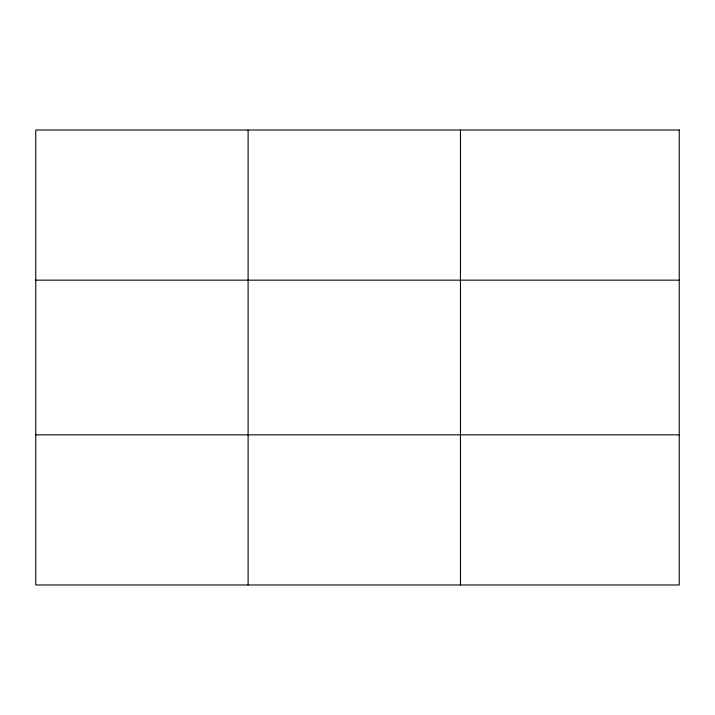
<?xml version="1.0" encoding="UTF-8"?>
<svg xmlns="http://www.w3.org/2000/svg" width="715" height="715" viewBox="0 0 715 715"><rect width="100%" height="100%" fill="white"/><g stroke="black" fill="none" stroke-linecap="round" stroke-linejoin="round"><path stroke-width="1.07" d="M248.105 584.977L248.105 130.023M460.46 584.977L460.46 130.023M35.75 280.155L679.25 280.155M35.75 434.845L679.25 434.845M679.25 130.023L679.25 584.977L35.75 584.977L35.75 130.023L679.25 130.023"/></g></svg>
